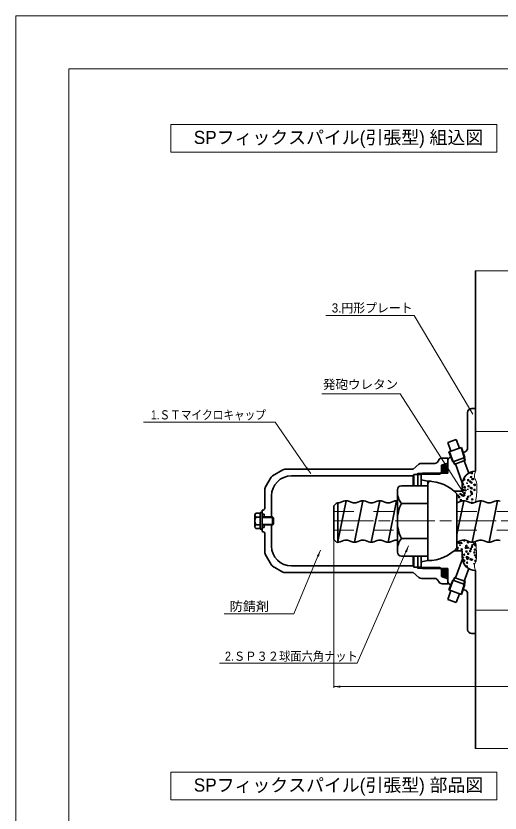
# Model space of a CAD drawing. Units: millimetres at full size, sheet at 1:2.5; details may follow other scales. Extents: x 2099 to 3779, y 1055 to 2257.
# Drawn here: x 2099 to 2465, y 1655 to 2257 of the extents above; entities that cross this region are included whole.
import ezdxf
from ezdxf.enums import TextEntityAlignment as Align

# ---------------------------------------------------------------- set-up
doc = ezdxf.new("R2010")
doc.units = ezdxf.units.MM
doc.header["$LTSCALE"] = 2.5
doc.header["$PDMODE"] = 32
doc.header["$PDSIZE"] = 1.25
for name, pattern in [('CHAIN', [18.5, 12, -1.5, 3.5, -1.5]), ('CHAIN_DOUBLE_DASH', [23.5, 12, -1.5, 3.5, -1.5, 3.5, -1.5]), ('DASHED_SPACED', [12, 6, -6])]:
    doc.linetypes.add(name, pattern=pattern)
for name, color, linetype, lineweight in [('1外形線', 7, 'Continuous', 35), ('2細い実線', 3, 'Continuous', 20), ('3隠れ線', 2, 'DASHED_SPACED', 13), ('4中心線', 1, 'CHAIN', 15), ('5想像線', 6, 'CHAIN_DOUBLE_DASH', 13), ('6寸法線', 4, 'Continuous', 13), ('7 枠・タイトル', 7, 'Continuous', 13)]:
    doc.layers.add(name, color=color, linetype=linetype, lineweight=lineweight)
doc.styles.add('ＭＳ Ｐゴシック', font='')
doc.styles.get('ＭＳ Ｐゴシック').set_extended_font_data('MS PGothic')

# ---------------------------------------------------------------- blocks, each defined once
blk = doc.blocks.new('filled_arrow')
at = {"color": 0, "linetype": 'Continuous', "lineweight": -2}
blk.add_solid([(7.5, 1.25), (0, 0), (7.5, -1.25)], dxfattribs=at)

msp = doc.modelspace()

# ---------------------------------------------------------------- hatches: boundary and pattern name
at = {"layer": '1外形線'}
h = msp.add_hatch(color=9, dxfattribs=at)
edge = h.paths.add_edge_path()
edge.add_ellipse((2423.026, 1915.427), major_axis=(0, 3.419), ratio=0.6727967, start_angle=19.316869, end_angle=0, ccw=False)
edge.add_line((2421.964, 1918.459), (2423.026, 1918.845))
h = msp.add_hatch(color=9, dxfattribs=at)
edge = h.paths.add_edge_path()
edge.add_ellipse((2423.026, 1836.59), major_axis=(0, -3.419), ratio=0.6727967, start_angle=0, end_angle=-19.316869)
edge.add_line((2421.964, 1833.558), (2423.026, 1833.171))

# ---------------------------------------------------------------- linework, layer by layer
for p, q in [((2446.326, 1961.008), (2446.326, 2064.892)), ((2440.326, 1931.069), (2440.326, 1958.008)), ((2440.326, 1933.901), (2440.326, 1958.008)), ((2446.326, 1961.008), (2443.326, 1961.008)), ((2446.326, 1961.008), (2443.326, 1961.008)), ((2446.326, 1961.008), (2446.326, 1913.508)), ((2425.38, 1935.266), (2431.728, 1937.576)), ((2427.659, 1928.646), (2425.38, 1935.266)), ((2434.237, 1931.04), (2431.728, 1937.576)), ((2426.259, 1928.136), (2435.637, 1931.55)), ((2429.23, 1920.704), (2426.259, 1928.136)), ((2438.138, 1923.947), (2435.637, 1931.55)), ((2436.351, 1927.521), (2438.352, 1928.249)), ((2418.497, 1921.85), (2418.156, 1921.167)), ((2425.326, 1923.508), (2421.18, 1923.508)), ((2425.326, 1923.508), (2425.326, 1912.208)), ((2427.3, 1924.227), (2428.302, 1924.591)), ((2429.23, 1920.704), (2438.138, 1923.947)), ((2430.058, 1918.633), (2438.836, 1921.827)), ((2437.592, 1923.748), (2438.29, 1921.629)), ((2441.145, 1912.061), (2437.736, 1921.427)), ((2399.184, 1915.008), (2302.379, 1915.008)), ((2403.478, 1918.766), (2399.184, 1915.008)), ((2415.472, 1919.508), (2405.454, 1919.508)), ((2425.326, 1919.683), (2420.726, 1918.008)), ((2420.726, 1918.008), (2420.726, 1912.008)), ((2429.776, 1920.903), (2430.604, 1918.831)), ((2436.326, 1904.833), (2431.158, 1919.033)), ((2287.728, 1901.704), (2291.924, 1908.972)), ((2293.023, 1910.071), (2300.879, 1914.606)), ((2399.149, 1910.008), (2307.326, 1910.008)), ((2399.726, 1911.008), (2399.149, 1910.008)), ((2399.149, 1910.008), (2399.149, 1902.572)), ((2399.726, 1911.008), (2399.726, 1902.572)), ((2405.326, 1911.008), (2399.726, 1911.008)), ((2402.726, 1912.008), (2402.726, 1902.225)), ((2405.326, 1911.008), (2406.326, 1912.008)), ((2405.326, 1911.008), (2405.326, 1903.008)), ((2420.726, 1912.008), (2406.326, 1912.008)), ((2418.326, 1912.008), (2412.326, 1912.008)), ((2419.326, 1912.008), (2419.326, 1911.008)), ((2420.726, 1913.008), (2419.726, 1912.008)), ((2420.726, 1912.008), (2425.126, 1912.008)), ((2410.326, 1906.008), (2405.326, 1907.008)), ((2410.297, 1906.008), (2410.297, 1846.008)), ((2410.326, 1906.008), (2410.326, 1903.937)), ((2436.326, 1898.508), (2436.326, 1903.508)), ((2287.326, 1900.204), (2287.326, 1886.008)), ((2387.297, 1899.558), (2387.297, 1852.458)), ((2410.297, 1902.558), (2390.297, 1902.558)), ((2436.326, 1898.508), (2430.14, 1898.508)), ((2292.326, 1895.008), (2292.326, 1879.008)), ((2348.574, 1891.222), (2342.326, 1860.385)), ((2344.004, 1889.864), (2346.668, 1890.903)), ((2350.505, 1890.911), (2353.167, 1889.864)), ((2361.286, 1891.222), (2354.924, 1859.882)), ((2356.704, 1889.864), (2359.368, 1890.903)), ((2363.205, 1890.911), (2365.867, 1889.864)), ((2373.974, 1891.222), (2367.624, 1859.882)), ((2369.404, 1889.864), (2372.068, 1890.903)), ((2375.905, 1890.911), (2378.567, 1889.864)), ((2386.674, 1891.222), (2380.324, 1859.882)), ((2382.104, 1889.864), (2384.768, 1890.903)), ((2432.297, 1896.404), (2432.297, 1855.612)), ((2437.486, 1891.222), (2432.297, 1865.658)), ((2432.904, 1889.864), (2435.568, 1890.903)), ((2439.405, 1890.911), (2442.067, 1889.864)), ((2450.197, 1891.222), (2443.847, 1859.882)), ((2445.604, 1889.864), (2448.268, 1890.903)), ((2452.105, 1890.911), (2454.767, 1889.864)), ((2462.909, 1891.222), (2456.547, 1859.882)), ((2458.304, 1889.864), (2460.968, 1890.903)), ((2341.092, 1889.159), (2339.326, 1887.393)), ((2339.326, 1861.923), (2339.326, 1887.393)), ((2342.326, 1889.573), (2342.326, 1859.883)), ((2410.297, 1889.283), (2390.297, 1889.283)), ((2279.718, 1871.678), (2279.718, 1880.338)), ((2283.718, 1881.782), (2280.518, 1881.782)), ((2283.718, 1878.895), (2280.518, 1878.895)), ((2283.718, 1882.258), (2283.718, 1869.758)), ((2285.318, 1882.258), (2283.718, 1882.258)), ((2283.718, 1870.235), (2283.718, 1881.782)), ((2285.318, 1869.758), (2285.318, 1882.258)), ((2285.318, 1879.008), (2293.105, 1879.008)), ((2285.326, 1884.008), (2285.326, 1876.008)), ((2286.726, 1881.008), (2285.326, 1881.008)), ((2286.726, 1881.008), (2286.726, 1879.008)), ((2287.227, 1879.008), (2286.726, 1879.509)), ((2293.105, 1873.008), (2293.105, 1879.008)), ((2293.105, 1879.008), (2293.718, 1878.395)), ((2283.718, 1873.122), (2280.518, 1873.122)), ((2285.318, 1873.008), (2293.105, 1873.008)), ((2285.326, 1873.008), (2285.326, 1868.008)), ((2287.227, 1873.008), (2286.726, 1872.508)), ((2286.726, 1871.008), (2286.726, 1873.008)), ((2292.326, 1873.008), (2292.326, 1857.008)), ((2293.718, 1873.622), (2293.105, 1873.008)), ((2293.718, 1878.395), (2293.718, 1873.622)), ((2283.718, 1870.235), (2280.518, 1870.235)), ((2283.718, 1869.758), (2285.318, 1869.758)), ((2286.726, 1871.008), (2285.326, 1871.008)), ((2287.326, 1866.008), (2287.326, 1851.812)), ((2339.326, 1861.923), (2341.61, 1859.639)), ((2344.004, 1860.174), (2346.668, 1861.213)), ((2350.505, 1861.221), (2353.167, 1860.174)), ((2356.704, 1860.174), (2359.368, 1861.213)), ((2363.205, 1861.221), (2365.867, 1860.174)), ((2369.404, 1860.174), (2372.068, 1861.213)), ((2375.905, 1861.221), (2378.567, 1860.174)), ((2382.104, 1860.174), (2384.768, 1861.213)), ((2410.297, 1862.733), (2390.297, 1862.733)), ((2432.904, 1860.174), (2435.568, 1861.213)), ((2439.405, 1861.221), (2442.067, 1860.174)), ((2445.604, 1860.174), (2448.268, 1861.213)), ((2452.105, 1861.221), (2454.767, 1860.174)), ((2458.304, 1860.174), (2460.968, 1861.213)), ((2342.326, 1859.883), (2341.61, 1859.639)), ((2287.728, 1850.312), (2291.924, 1843.044)), ((2410.297, 1849.458), (2390.297, 1849.458)), ((2399.149, 1842.008), (2399.149, 1849.472)), ((2399.726, 1841.008), (2399.726, 1849.472)), ((2402.726, 1840.008), (2402.726, 1849.819)), ((2405.326, 1849.008), (2405.326, 1841.008)), ((2436.326, 1853.508), (2430.14, 1853.508)), ((2436.326, 1848.508), (2436.326, 1853.508)), ((2410.326, 1846.008), (2405.326, 1845.008)), ((2436.392, 1847.364), (2431.158, 1832.984)), ((2293.023, 1841.946), (2300.879, 1837.41)), ((2399.184, 1837.008), (2302.379, 1837.008)), ((2399.149, 1842.008), (2307.326, 1842.008)), ((2399.726, 1841.008), (2399.149, 1842.008)), ((2403.478, 1833.251), (2399.184, 1837.008)), ((2405.326, 1841.008), (2399.726, 1841.008)), ((2406.326, 1840.008), (2405.326, 1841.008)), ((2420.726, 1840.008), (2406.326, 1840.008)), ((2419.326, 1841.008), (2419.326, 1840.008)), ((2420.726, 1839.008), (2419.726, 1840.008)), ((2420.726, 1840.008), (2420.726, 1834.008)), ((2420.726, 1840.008), (2425.126, 1840.008)), ((2425.326, 1830.609), (2425.326, 1839.808)), ((2425.326, 1830.24), (2425.326, 1838.308)), ((2441.145, 1839.956), (2437.736, 1830.59)), ((2446.326, 1704.08), (2446.326, 1838.508)), ((2415.472, 1832.508), (2405.454, 1832.508)), ((2418.497, 1830.167), (2418.156, 1830.85)), ((2425.326, 1832.334), (2420.726, 1834.008)), ((2429.23, 1831.312), (2426.259, 1823.88)), ((2429.23, 1831.312), (2438.138, 1828.07)), ((2429.776, 1831.114), (2430.604, 1833.185)), ((2430.058, 1833.384), (2438.836, 1830.189)), ((2425.326, 1828.508), (2421.18, 1828.508)), ((2425.326, 1830.24), (2425.326, 1828.508)), ((2427.3, 1827.79), (2428.302, 1827.425)), ((2438.138, 1828.07), (2435.637, 1820.467)), ((2437.592, 1828.269), (2438.29, 1830.388)), ((2427.659, 1823.371), (2425.38, 1816.751)), ((2426.259, 1823.88), (2435.637, 1820.467)), ((2434.237, 1820.977), (2431.728, 1814.44)), ((2436.351, 1824.496), (2438.352, 1823.767)), ((2440.326, 1820.948), (2440.326, 1794.008)), ((2425.38, 1816.751), (2431.728, 1814.44)), ((2440.326, 1818.116), (2440.326, 1794.008)), ((2446.326, 1791.008), (2443.326, 1791.008)), ((2446.326, 1791.008), (2443.326, 1791.008))]:
    msp.add_line(p, q, dxfattribs=at)
for centre, radius, start, end in [((2443.326, 1958.008), 3, 90, 180), ((2443.326, 1958.008), 3, 90, 180), ((2437.326, 1931.069), 3, 290, 360), ((2415.472, 1922.508), 3, 270, 333.43495), ((2421.18, 1920.508), 3, 90, 153.43495), ((2428.326, 1921.408), 3, 110, 180), ((2302.379, 1912.008), 3, 90, 120), ((2405.454, 1916.508), 3, 90, 131.18593), ((2294.523, 1907.472), 3, 120, 150), ((2307.326, 1895.008), 15, 90, 180), ((2425.126, 1912.208), 0.2, 270, 360), ((2446.326, 1903.508), 10, 90, 180), ((2410.297, 1876.008), 30, 42.83343, 90), ((2410.326, 1876.008), 30, 85.90396, 90), ((2412.326, 1903.937), 2, 85.90396, 180), ((2290.326, 1900.204), 3, 150, 180), ((2390.297, 1899.558), 3, 90, 180), ((2402.297, 1898.283), 15, 180, 216.8699), ((2348.597, 1885.222), 6, 71.46161, 108.75705), ((2361.297, 1885.222), 6, 71.46161, 108.75705), ((2373.997, 1885.222), 6, 71.46161, 108.75705), ((2386.697, 1885.222), 6, 84.26519, 108.75705), ((2437.497, 1885.222), 6, 71.46161, 108.75705), ((2450.197, 1885.222), 6, 71.46161, 108.75705), ((2462.897, 1885.222), 6, 71.46161, 108.75705), ((2285.326, 1886.008), 2, 270, 360), ((2334.631, 1910.468), 22.267, 286.86681, 290.21716), ((2342.236, 1895.072), 5.5, 270.94286, 288.75705), ((2354.936, 1895.072), 5.5, 251.24295, 288.75705), ((2367.636, 1895.072), 5.5, 251.24295, 288.75705), ((2380.336, 1895.072), 5.5, 251.24295, 288.75705), ((2418.168, 1876.008), 30.871, 154.53143, 180), ((2431.136, 1895.072), 5.5, 282.1862, 288.75705), ((2443.836, 1895.072), 5.5, 251.24295, 288.75705), ((2456.536, 1895.072), 5.5, 251.24295, 288.75705), ((2281.42, 1880.338), 1.702, 122.0046, 237.99539), ((2285.326, 1876.008), 5.608, 149.02089, 210.97911), ((2281.42, 1871.678), 1.702, 122.0046, 237.99539), ((2418.168, 1876.008), 30.871, 180, 205.46858), ((2285.326, 1866.008), 2, 360, 90), ((2348.597, 1855.532), 6, 71.46161, 108.75705), ((2361.297, 1855.532), 6, 71.46161, 108.75705), ((2373.997, 1855.532), 6, 71.46161, 108.75705), ((2386.697, 1855.532), 6, 84.26519, 108.75705), ((2402.297, 1853.733), 15, 143.1301, 180), ((2437.497, 1855.532), 6, 71.46161, 108.75705), ((2450.197, 1855.532), 6, 71.46161, 108.75705), ((2462.897, 1855.532), 6, 71.46161, 108.75705), ((2307.326, 1857.008), 15, 180, 270), ((2342.236, 1865.382), 5.5, 270.94286, 288.75705), ((2354.936, 1865.382), 5.5, 251.24295, 288.75705), ((2367.636, 1865.382), 5.5, 251.24295, 288.75705), ((2380.336, 1865.382), 5.5, 251.24295, 288.75705), ((2410.297, 1876.008), 30, 270, 317.16657), ((2431.136, 1865.382), 5.5, 282.1862, 288.75705), ((2443.836, 1865.382), 5.5, 251.24295, 288.75705), ((2456.536, 1865.382), 5.5, 251.24295, 288.75705), ((2290.326, 1851.812), 3, 180, 210), ((2390.297, 1852.458), 3, 180, 270), ((2294.523, 1844.544), 3, 210, 240), ((2410.326, 1876.008), 30, 270, 274.09604), ((2446.326, 1848.508), 10, 180, 270), ((2302.379, 1840.008), 3, 240, 270), ((2425.126, 1839.808), 0.2, 360, 90), ((2405.454, 1835.508), 3, 228.81407, 270), ((2415.472, 1829.508), 3, 26.56505, 90), ((2428.326, 1830.609), 3, 180, 250), ((2421.18, 1831.508), 3, 206.56505, 270), ((2437.326, 1820.948), 3, 360, 70), ((2443.326, 1794.008), 3, 180, 270), ((2443.326, 1794.008), 3, 180, 270)]:
    msp.add_arc(centre, radius, start, end, dxfattribs=at)
at = {"layer": '2細い実線'}
for p, q in [((2446.099, 2064.892), (2471.528, 2064.892)), ((3180.306, 1943.508), (2446.326, 1943.508)), ((2429.776, 1920.903), (2426.805, 1928.335)), ((2437.592, 1923.748), (2435.091, 1931.351)), ((2438.138, 1923.947), (2438.836, 1921.827)), ((2429.23, 1920.704), (2430.058, 1918.633)), ((2402.726, 1912.008), (2400.994, 1911.008)), ((2406.326, 1912.008), (2402.726, 1912.008)), ((2419.326, 1911.008), (2405.326, 1911.008)), ((2417.749, 1911.008), (2411.326, 1911.008)), ((2419.326, 1911.008), (2421.058, 1912.008)), ((2442.281, 1909.211), (2443.137, 1909.628)), ((2442.282, 1909.214), (2442.948, 1908.845)), ((2442.948, 1908.845), (2443.138, 1909.632)), ((2439.523, 1904.268), (2440.07, 1905.049)), ((2439.523, 1904.268), (2440.285, 1904.268)), ((2440.273, 1904.265), (2440.057, 1905.045)), ((2436.438, 1900.616), (2436.326, 1901.156)), ((2436.326, 1900.629), (2436.438, 1900.621)), ((2440.005, 1899.767), (2440.861, 1900.184)), ((2440.006, 1899.771), (2440.673, 1899.401)), ((2440.672, 1899.401), (2440.862, 1900.188)), ((2432.967, 1894.905), (2433.514, 1895.686)), ((2432.967, 1894.905), (2433.729, 1894.905)), ((2433.717, 1894.902), (2433.501, 1895.682)), ((2442.112, 1894.905), (2442.658, 1895.686)), ((2442.112, 1894.905), (2442.874, 1894.905)), ((2442.861, 1894.902), (2442.645, 1895.682)), ((2291.713, 1879.008), (2292.326, 1879.008)), ((2293.718, 1878.395), (2285.318, 1878.395)), ((2293.718, 1873.622), (2285.318, 1873.622)), ((2291.713, 1873.008), (2292.326, 1873.008)), ((2434.176, 1857.454), (2434.722, 1858.234)), ((2434.176, 1857.454), (2434.938, 1857.454)), ((2434.925, 1857.45), (2434.709, 1858.23)), ((2438.9, 1857.559), (2439.756, 1857.977)), ((2438.901, 1857.563), (2439.568, 1857.193)), ((2439.567, 1857.193), (2439.757, 1857.98)), ((2443.32, 1857.454), (2443.866, 1858.234)), ((2443.32, 1857.454), (2444.082, 1857.454)), ((2444.069, 1857.45), (2443.853, 1858.23)), ((2444.114, 1857.883), (2445.254, 1857.807)), ((2444.117, 1857.878), (2445.012, 1858.991)), ((2445.254, 1857.801), (2445.009, 1858.99)), ((2436.764, 1848.091), (2437.31, 1848.871)), ((2437.513, 1848.087), (2437.297, 1848.868)), ((2445.908, 1848.091), (2446.454, 1848.871)), ((2446.657, 1848.087), (2446.441, 1848.868)), ((2446.897, 1853.126), (2446.968, 1853.16)), ((2446.899, 1853.13), (2446.971, 1853.089)), ((2436.624, 1848.115), (2437.48, 1848.533)), ((2436.625, 1848.119), (2437.292, 1847.75)), ((2436.764, 1848.091), (2437.526, 1848.091)), ((2437.291, 1847.75), (2437.481, 1848.537)), ((2444.622, 1843.682), (2445.478, 1844.1)), ((2444.623, 1843.686), (2445.289, 1843.317)), ((2445.289, 1843.317), (2445.479, 1844.104)), ((2445.908, 1848.091), (2446.67, 1848.091)), ((2402.726, 1840.008), (2400.994, 1841.008)), ((2406.326, 1840.008), (2402.726, 1840.008)), ((2419.326, 1841.008), (2405.326, 1841.008)), ((2417.749, 1841.008), (2411.326, 1841.008)), ((2419.326, 1841.008), (2421.058, 1840.008)), ((2429.776, 1831.114), (2426.805, 1823.682)), ((2429.23, 1831.312), (2430.058, 1833.384)), ((2437.592, 1828.269), (2435.091, 1820.666)), ((2438.138, 1828.07), (2438.836, 1830.189)), ((3180.306, 1808.508), (2446.325, 1808.508)), ((2446.097, 1704.08), (2471.526, 1704.08))]:
    msp.add_line(p, q, dxfattribs=at)
for points in [[(2446.326, 1913.508), (2445.951, 1912.943), (2445.867, 1912.393), (2445.779, 1911.811), (2445.586, 1910.541), (2445.375, 1909.12), (2445.91, 1907.849), (2446.617, 1906.172), (2448.626, 1904.757), (2446.326, 1890.146)], [(2446.326, 1838.508), (2445.951, 1839.074), (2445.867, 1839.624), (2445.779, 1840.206), (2445.586, 1841.476), (2445.375, 1842.897), (2445.91, 1844.167), (2446.481, 1845.522), (2447.902, 1846.706), (2446.326, 1860.456)]]:
    msp.add_open_spline(points, degree=3, knots=[0, 0, 0, 0, 1, 1, 1, 2, 2, 2, 3, 3, 3, 3], dxfattribs=at)
for p in [(2442.555, 1912.503), (2442.993, 1909.186), (2443.673, 1912.134), (2436.888, 1903.591), (2437.785, 1907.318), (2440.781, 1906.853), (2441.02, 1902.266), (2442.177, 1905.707), (2443.207, 1904.96), (2443.912, 1907.547), (2444.563, 1907.623), (2445.451, 1903.194), (2445.757, 1903.316), (2434.998, 1896.291), (2437.102, 1899.366), (2437.89, 1901.572), (2438.129, 1896.985), (2438.184, 1901.282), (2438.703, 1899.171), (2442.665, 1900.943), (2442.865, 1898.035), (2443.403, 1897.277), (2443.422, 1900.735), (2443.636, 1896.51), (2445.482, 1899.477), (2433.932, 1893.986), (2435.237, 1891.704), (2436.135, 1895.365), (2437.317, 1895.141), (2439.973, 1892.754), (2440.711, 1894.292), (2443.851, 1892.285), (2443.541, 1889.683), (2437.887, 1861.253), (2432.616, 1859.881), (2432.831, 1855.656), (2433.924, 1859.482), (2435.497, 1859.281), (2435.932, 1854.602), (2439.002, 1855.723), (2439.249, 1857.115), (2440.503, 1855.75), (2440.703, 1859.787), (2442.711, 1854.908), (2443.634, 1856.445), (2445.568, 1858.484), (2445.783, 1854.259), (2446.27, 1857.635), (2431.735, 1853.811), (2432.605, 1854), (2437.611, 1850.469), (2439.463, 1852.89), (2439.678, 1848.665), (2440.742, 1851.163), (2440.813, 1848.227), (2442.277, 1853.21), (2445.478, 1852.213), (2445.997, 1850.034), (2436.85, 1846.456), (2437.85, 1845.882), (2439.892, 1844.44), (2440.228, 1847.294), (2442.587, 1846.932), (2443.629, 1846.761), (2446.212, 1845.809), (2439.695, 1841.651)]:
    msp.add_point(p, dxfattribs=at)
at = {"layer": '3隠れ線'}
for p, q in [((2339.326, 1883.008), (2387.297, 1883.008)), ((2432.297, 1883.008), (2779.326, 1883.008)), ((2339.326, 1869.008), (2387.297, 1869.008)), ((2432.297, 1869.008), (2779.326, 1869.008)), ((2405.326, 1841.017), (2405.376, 1841.008))]:
    msp.add_line(p, q, dxfattribs=at)
at = {"layer": '4中心線'}
msp.add_line((2339.326, 1876.008), (3650.376, 1876.008), dxfattribs=at)
at = {"layer": '5想像線'}
for centre, major_axis, ratio in [((2423.026, 1915.427), (0, 3.419), 0.672797), ((2286.005, 1879.992), (0, 1.016), 0.688699), ((2286.005, 1872.025), (0, -1.016), 0.688699), ((2423.026, 1836.59), (0, -3.419), 0.672797)]:
    msp.add_ellipse(centre, major_axis=major_axis, ratio=ratio, dxfattribs=at)
at = {"layer": '6寸法線'}
for p, q in [((2339.326, 1861.861), (2339.326, 1749.807)), ((2339.326, 1750.807), (3607.839, 1750.807))]:
    msp.add_line(p, q, dxfattribs=at)
for points in [[(2444.325, 1956.53), (2441.769, 1960.827), (2399.986, 2031.066), (2333.248, 2031.066)], [(2438.546, 1894.902), (2435.858, 1899.118), (2389.359, 1972.036), (2330.299, 1972.036)], [(2321.874, 1911.785), (2319.031, 1915.898), (2294.993, 1950.676), (2195.662, 1950.676)], [(2395.781, 1857.169), (2393.775, 1852.589), (2356.95, 1768.505), (2252.925, 1768.505)], [(2329.241, 1853.881), (2327.305, 1849.271), (2309.097, 1805.922), (2256.473, 1805.922)]]:
    msp.add_lwpolyline(points, dxfattribs=at)
at = {"layer": '7 枠・タイトル'}
for p, q in [((2099.362, 2257.486), (2099.362, 1069.486)), ((2099.362, 2257.486), (3779.362, 2257.486)), ((2139.362, 2217.486), (2139.362, 1109.486)), ((2139.362, 2217.486), (3739.362, 2217.486)), ((2216.385, 2154.617), (2216.385, 2175.415)), ((2216.385, 2175.415), (2462.313, 2175.415)), ((2462.313, 2154.617), (2462.313, 2175.415)), ((2216.385, 2154.617), (2462.313, 2154.617)), ((2216.385, 1686.175), (2462.313, 1686.175)), ((2216.385, 1665.376), (2216.385, 1686.175)), ((2462.313, 1665.376), (2462.313, 1686.175)), ((2216.385, 1665.376), (2462.313, 1665.376))]:
    msp.add_line(p, q, dxfattribs=at)

# ---------------------------------------------------------------- block references
at = {"layer": '6寸法線', "xscale": 0.667, "yscale": 0.667}
for p, rotation in [((2444.325, 1956.53), 120.7), ((2321.874, 1911.785), 124.7), ((2438.546, 1894.902), 122.5), ((2395.781, 1857.169), 246.3), ((2329.241, 1853.881), 247.2)]:
    msp.add_blockref('filled_arrow', p, dxfattribs=dict(at, rotation=rotation))
msp.add_blockref('filled_arrow', (2339.326, 1750.807), dxfattribs=at)

# ---------------------------------------------------------------- texts
at = {"layer": '6寸法線', "style": 'ＭＳ Ｐゴシック'}
for s, width, p in [('3.円形プレート', 0.95, (2337.796, 2036.916)), ('1.ＳＴマイクロキャップ', 0.85, (2201.302, 1956.16)), ('防錆剤', 1.05, (2260.69, 1811.507)), ('2.ＳＰ３２球面六角ナット', 0.9, (2257.132, 1773.806))]:
    msp.add_text(s, height=6.928, dxfattribs=dict(at, width=width)).set_placement(p, align=Align.MIDDLE_LEFT)
msp.add_text('発砲ウレタン', height=6.928, dxfattribs=at).set_placement((2359.478, 1982.596), align=Align.TOP_CENTER)
at = {"layer": '7 枠・タイトル', "style": 'ＭＳ Ｐゴシック'}
for s, p in [('SPフィックスパイル(引張型) 組込図', (2233.611, 2157.787)), ('SPフィックスパイル(引張型) 部品図', (2233.611, 1668.547))]:
    msp.add_text(s, height=9.897, dxfattribs=at).set_placement(p, align=Align.BOTTOM_LEFT)

doc.saveas('drawing.dxf')
